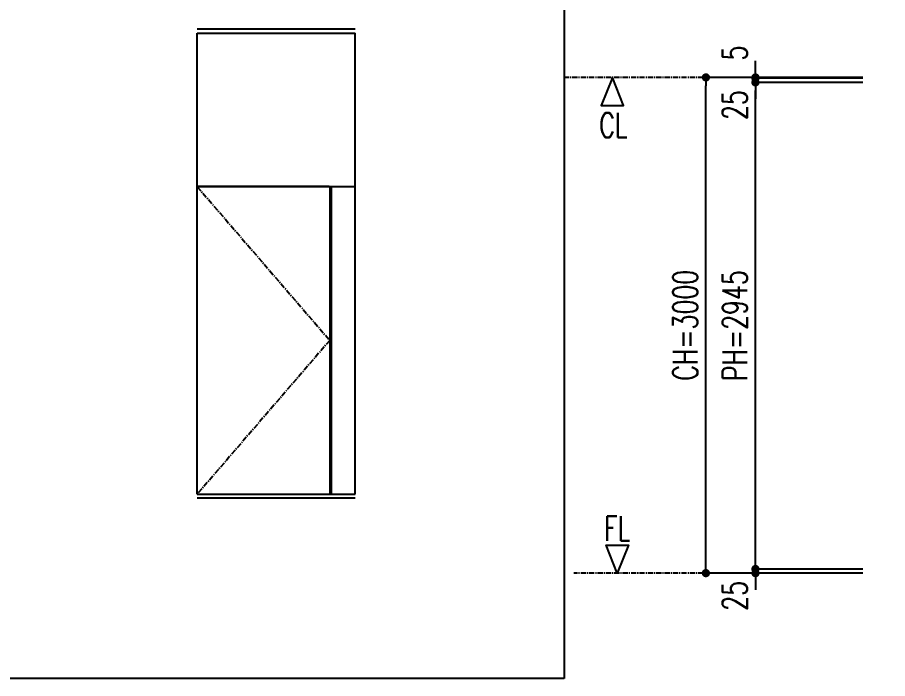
# Model space of a CAD drawing. Header units: inches. Extents: x 107967 to 757940, y -1505 to 368711.
# Drawn here: x 438283 to 569994, y 121833 to 221866 of the extents above; entities that cross this region are included whole.
import ezdxf
from ezdxf.enums import TextEntityAlignment as Align

# ---------------------------------------------------------------- set-up
doc = ezdxf.new("R2010")
doc.units = ezdxf.units.IN
doc.header["$MEASUREMENT"] = 0
doc.linetypes.add('CENTER', pattern=[50.8, 31.75, -6.35, 6.35, -6.35])
for name, color, linetype in [('_P11_文字', 3, 'Continuous'), ('_P11_製品', 4, 'Continuous'), ('_P11_製品寸法', 9, 'Continuous'), ('_基準', 1, 'CENTER')]:
    doc.layers.add(name, color=color, linetype=linetype)
doc.styles.add('OKAMURA', font='simplex8.shx', dxfattribs={"width": 0.7, "bigfont": 'BIGFONT.shx'})
doc.dimstyles.new('OKAMURA-050', dxfattribs={"dimscale": 50, "dimtxt": 3, "dimasz": 1, "dimexe": 0, "dimexo": 3, "dimgap": 1, "dimtad": 1, "dimdec": 8, "dimdsep": 46, "dimtxsty": 'OKAMURA', "dimblk1": 'DOT', "dimblk2": 'DOT', "dimsah": 1, "dimcen": 0, "dimclrt": 3, "dimadec": 0, "dimazin": 0, "dimtfac": 1, "dimtdec": 8, "dimtix": 1, "dimtmove": 2, "dimatfit": 3, "dimfxl": 1, "dimtolj": 1, "dimarcsym": 0})

# ---------------------------------------------------------------- blocks, each defined once
blk = doc.blocks.new('*U220')
at = {"layer": '_P11_製品'}
for p, q in [((-941.6, 1856.3), (-941.6, 2770)), ((0, 25), (0, 2770)), ((-156, 1856.3), (-941.6, 1856.3)), ((-941.6, 1856.3), (0, 1856.3)), ((-941.6, 25), (-941.6, 1856.1)), ((-152, 1856.3), (-152, 25)), ((-143.5, 1856.3), (-143.5, 25)), ((0, 0), (-941.6, 0))]:
    blk.add_line(p, q, dxfattribs=at)
at = {"layer": '_P11_製品', "color": 1, "linetype": 'CENTER'}
for p, q in [((-941.6, 1856.1), (-152, 940.6)), ((-152, 940.6), (-941.6, 25))]:
    blk.add_line(p, q, dxfattribs=at)
at = {"layer": '_P11_製品'}
for points in [[(0, 2795), (-941.6, 2795)], [(-941.6, 2770), (0, 2770)], [(-941.6, 25), (0, 25)]]:
    blk.add_lwpolyline(points, dxfattribs=at)
blk = doc.blocks.new('_DOT')
at = {"color": 0, "linetype": 'ByBlock'}
blk.add_line((-0.5, 0), (-1, 0), dxfattribs=at)
at = {"color": 0, "linetype": 'ByBlock', "const_width": 0.5}
blk.add_lwpolyline([(-0.25, 0, 1), (0.25, 0, 1)], format="xyb", close=True, dxfattribs=at)
blk = doc.blocks.new('*D227')
at = {"layer": '_P11_製品寸法', "color": 0, "lineweight": -2, "transparency": 16777216}
for p, q in [((-800, 75), (-800, 125)), ((-150, 25), (-800, 25)), ((-800, 0), (-800, 25)), ((-150, 0), (-800, 0)), ((-800, -50), (-800, -100))]:
    blk.add_line(p, q, dxfattribs=at)
at = {"layer": 'Defpoints', "color": 0, "transparency": 16777216}
for p in [(-800, 25), (0, 25), (0, 0)]:
    blk.add_point(p, dxfattribs=at)
at = {"layer": '_P11_製品寸法', "color": 0, "lineweight": -2, "transparency": 16777216, "xscale": 50, "yscale": 50, "zscale": 50}
for p, rotation in [((-800, 25), 270), ((-800, 0), 90)]:
    blk.add_blockref('_DOT', p, dxfattribs=dict(at, rotation=rotation))
at = {"layer": '_P11_製品寸法', "color": 3, "transparency": 16777216, "insert": (-925, -137.5), "char_height": 150, "attachment_point": 5, "rotation": 90, "style": 'OKAMURA'}
blk.add_mtext('\\A1;25', dxfattribs=at)
blk = doc.blocks.new('*D228')
at = {"layer": '_P11_製品寸法', "color": 0, "lineweight": -2, "transparency": 16777216}
for p, q in [((-150, 2970), (-800, 2970)), ((-800, 75), (-800, 2920)), ((-150, 25), (-800, 25))]:
    blk.add_line(p, q, dxfattribs=at)
at = {"layer": 'Defpoints', "color": 0, "transparency": 16777216}
for p in [(-800, 2970), (0, 2970), (0, 25)]:
    blk.add_point(p, dxfattribs=at)
at = {"layer": '_P11_製品寸法', "color": 0, "lineweight": -2, "transparency": 16777216, "xscale": 50, "yscale": 50, "zscale": 50}
for p, rotation in [((-800, 2970), 90), ((-800, 25), 270)]:
    blk.add_blockref('_DOT', p, dxfattribs=dict(at, rotation=rotation))
at = {"layer": '_P11_製品寸法', "color": 3, "transparency": 16777216, "insert": (-925, 1497.5), "char_height": 150, "attachment_point": 5, "rotation": 90, "style": 'OKAMURA'}
blk.add_mtext('\\A1;PH=2945', dxfattribs=at)
blk = doc.blocks.new('*D229')
at = {"layer": '_P11_製品寸法', "color": 0, "lineweight": -2, "transparency": 16777216}
for p, q in [((-150, 3000), (-1100, 3000)), ((-1100, 50), (-1100, 2950)), ((-150, 0), (-1100, 0))]:
    blk.add_line(p, q, dxfattribs=at)
at = {"layer": 'Defpoints', "color": 0, "transparency": 16777216}
for p in [(-1100, 3000), (0, 3000), (0, 0)]:
    blk.add_point(p, dxfattribs=at)
at = {"layer": '_P11_製品寸法', "color": 0, "lineweight": -2, "transparency": 16777216, "xscale": 50, "yscale": 50, "zscale": 50}
for p, rotation in [((-1100, 3000), 90), ((-1100, 0), 270)]:
    blk.add_blockref('_DOT', p, dxfattribs=dict(at, rotation=rotation))
at = {"layer": '_P11_製品寸法', "color": 3, "transparency": 16777216, "insert": (-1225, 1500), "char_height": 150, "attachment_point": 5, "rotation": 90, "style": 'OKAMURA'}
blk.add_mtext('\\A1;CH=3000', dxfattribs=at)
blk = doc.blocks.new('*D230')
at = {"layer": '_P11_製品寸法', "color": 0, "lineweight": -2, "transparency": 16777216}
for p, q in [((-800, 3045), (-800, 3095)), ((-150, 2995), (-800, 2995)), ((-800, 2970), (-800, 2995)), ((-150, 2970), (-800, 2970)), ((-800, 2920), (-800, 2870))]:
    blk.add_line(p, q, dxfattribs=at)
at = {"layer": 'Defpoints', "color": 0, "transparency": 16777216}
for p in [(-800, 2995), (0, 2995), (0, 2970)]:
    blk.add_point(p, dxfattribs=at)
at = {"layer": '_P11_製品寸法', "color": 0, "lineweight": -2, "transparency": 16777216, "xscale": 50, "yscale": 50, "zscale": 50}
for p, rotation in [((-800, 2995), 270), ((-800, 2970), 90)]:
    blk.add_blockref('_DOT', p, dxfattribs=dict(at, rotation=rotation))
at = {"layer": '_P11_製品寸法', "color": 3, "transparency": 16777216, "insert": (-925, 2832.5), "char_height": 150, "attachment_point": 5, "rotation": 90, "style": 'OKAMURA'}
blk.add_mtext('\\A1;25', dxfattribs=at)
blk = doc.blocks.new('*D231')
at = {"layer": '_P11_製品寸法', "color": 0, "lineweight": -2, "transparency": 16777216}
for p, q in [((-800, 3050), (-800, 3100)), ((-150, 3000), (-800, 3000)), ((-800, 2995), (-800, 3000)), ((-150, 2995), (-800, 2995)), ((-800, 2945), (-800, 2895))]:
    blk.add_line(p, q, dxfattribs=at)
at = {"layer": 'Defpoints', "color": 0, "transparency": 16777216}
for p in [(-800, 3000), (0, 3000), (0, 2995)]:
    blk.add_point(p, dxfattribs=at)
at = {"layer": '_P11_製品寸法', "color": 0, "lineweight": -2, "transparency": 16777216, "xscale": 50, "yscale": 50, "zscale": 50}
for p, rotation in [((-800, 3000), 270), ((-800, 2995), 90)]:
    blk.add_blockref('_DOT', p, dxfattribs=dict(at, rotation=rotation))
at = {"layer": '_P11_製品寸法', "color": 3, "transparency": 16777216, "insert": (-925, 3147.5), "char_height": 150, "attachment_point": 5, "rotation": 90, "style": 'OKAMURA'}
blk.add_mtext('\\A1;5', dxfattribs=at)
blk = doc.blocks.new('*U226')
at = {"layer": '_P11_文字'}
for points in [[(-1665.91, 3000), (-1733.29, 2830), (-1598.54, 2830)], [(-1636.33, 0), (-1703.7, 170), (-1568.95, 170)]]:
    blk.add_lwpolyline(points, close=True, dxfattribs=at)
at = {"layer": '_P11_製品寸法', "color": 1, "linetype": 'CENTER'}
blk.add_line((-150, 0), (-1900, 0), dxfattribs=at)
at = {"layer": '_基準'}
blk.add_line((-150, 3000), (-1965.91, 3000), dxfattribs=at)
at = {"layer": '_P11_文字', "lineweight": 13, "style": 'OKAMURA', "width": 0.7}
blk.add_text('CL', height=150, dxfattribs=at).set_placement((-1745.26, 2636.22))
blk.add_text('FL', height=150, dxfattribs=at).set_placement((-1636.33, 270), align=Align.MIDDLE)
at = {"layer": '_P11_製品寸法'}
for base, p1, p2, picture, middle in [((-800, 3000), (0, 2995), (0, 3000), '*D231', (-925, 3147.5)), ((-800, 2995), (0, 2970), (0, 2995), '*D230', (-925, 2832.5)), ((-800, 25), (0, 0), (0, 25), '*D227', (-925, -137.5))]:
    dim = blk.add_linear_dim(base=base, p1=p1, p2=p2, angle=90, dimstyle='OKAMURA-050', override={"dimtad": 1, "dimdec": 1}, dxfattribs=at)
    dim.commit()
    dim.dimension.update_dxf_attribs({"geometry": picture, "text_midpoint": middle, "dimtype": 160})
for base, p1, p2, text, picture, middle in [((-1100, 3000), (0, 0), (0, 3000), 'CH=<>', '*D229', (-1225, 1500)), ((-800, 2970), (0, 25), (0, 2970), 'PH=<>', '*D228', (-925, 1497.5))]:
    dim = blk.add_linear_dim(base=base, p1=p1, p2=p2, angle=90, text=text, dimstyle='OKAMURA-050', override={"dimtad": 1, "dimdec": 1}, dxfattribs=at)
    dim.commit()
    dim.dimension.update_dxf_attribs({"geometry": picture, "text_midpoint": middle})

msp = doc.modelspace()

# ---------------------------------------------------------------- linework, layer by layer
at = {"layer": '_P11_製品寸法'}
msp.add_lwpolyline([(521047, 121833), (107967, 121833), (107967, 284385), (521047, 284385)], close=True, dxfattribs=at)

# ---------------------------------------------------------------- block references
for name, p, xscale, yscale, zscale in [('*U220', (489425, 149109), 25.4, 25.4, 25.4), ('*U226', (569994, 137786), 25, 25, 25)]:
    msp.add_blockref(name, p, dxfattribs=dict(xscale=xscale, yscale=yscale, zscale=zscale))

doc.saveas('drawing.dxf')
